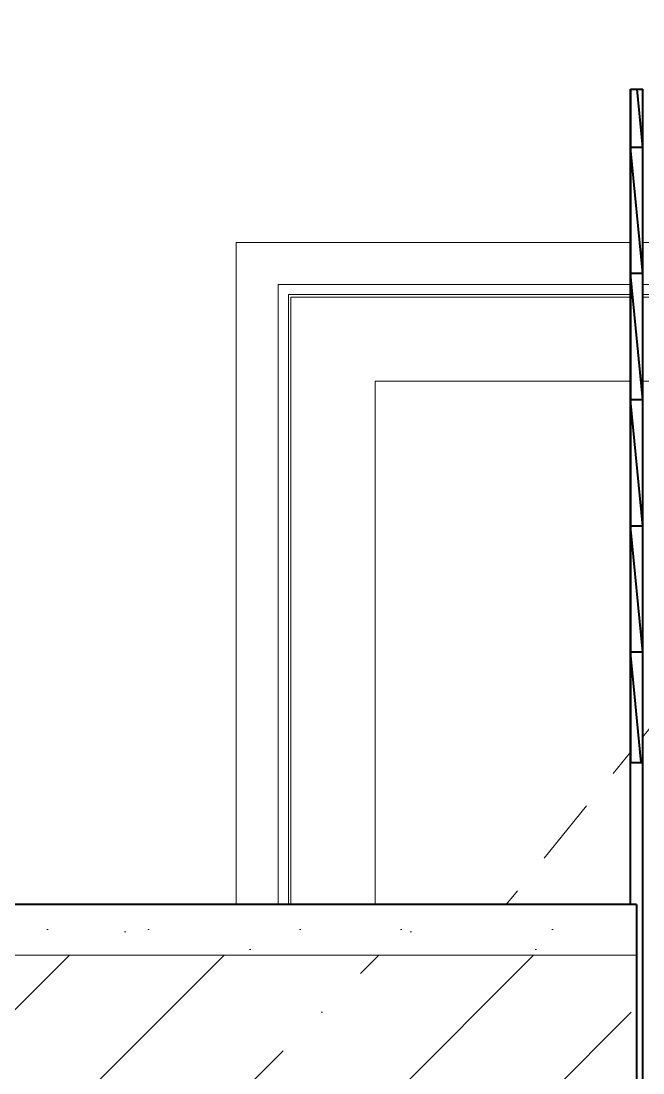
# Model space of a CAD drawing. Header units: feet. Extents: x -10410 to 374725, y -46422 to 88923.
# Drawn here: x 157169 to 157908, y -1550 to -300 of the extents above; entities that cross this region are included whole.
import ezdxf

# ---------------------------------------------------------------- set-up
doc = ezdxf.new("R2010")
doc.units = ezdxf.units.FT
doc.header["$MEASUREMENT"] = 0
doc.set_wipeout_variables(frame=1)
doc.linetypes.add('Wipeout_Contour', pattern=[1000, 0, -1000])
for name, color, linetype in [('Конструктив - Лестницы', 7, 'Continuous'), ('Конструктив - Стены Несущие', 7, 'Continuous'), ('Местность - Рельеф', 7, 'Continuous')]:
    doc.layers.add(name, color=color, linetype=linetype)
for name, color, linetype, lineweight in [('Конструктив - Лестницы_Ном._пера__1', 7, 'Continuous', 20), ('Конструктив - Лестницы_Ном._пера__21', 7, 'Continuous', 40), ('Конструктив - Стены Несущие_Ном._пера__1', 7, 'Continuous', 20), ('Конструктив - Стены Несущие_Ном._пера__120', 7, 'Continuous', 5), ('Конструктив - Стены Несущие_Ном._пера__74', 255, 'Continuous', 0)]:
    doc.layers.add(name, color=color, linetype=linetype, lineweight=lineweight)

msp = doc.modelspace()

# ---------------------------------------------------------------- wipeouts: each hides what was drawn before it
at = {"color": 254, "linetype": 'Wipeout_Contour', "lineweight": 0, "ltscale": 629935.801348}
msp.add_wipeout([(157486.44883, -625), (157474.44881, -613.00001), (157474.44881, -1349.99999), (157486.44883, -1349.99999)], dxfattribs=at).dxf.layer = 'Конструктив - Стены Несущие'

# ---------------------------------------------------------------- next in the draw order: wipeouts: each hides what was drawn before it
at = {"color": 254, "linetype": 'Wipeout_Contour', "lineweight": 0, "ltscale": 630751.370623}
msp.add_wipeout([(157474.44881, -613), (157486.44882, -625), (157892.82072, -625), (157892.82072, -613)], dxfattribs=at).dxf.layer = 'Конструктив - Стены Несущие'
at = {"color": 254, "linetype": 'Wipeout_Contour', "lineweight": 0, "ltscale": 629965.968265}
msp.add_wipeout([(157486.44883, -1349.99998), (157489.44882, -1350), (157489.44882, -639.99999), (157486.44883, -639.99999)], dxfattribs=at).dxf.layer = 'Конструктив - Стены Несущие'

# ---------------------------------------------------------------- next in the draw order: wipeouts: each hides what was drawn before it
at = {"color": 254, "linetype": 'Wipeout_Contour', "lineweight": 0, "ltscale": 629811.570484}
msp.add_wipeout([(157424.44882, -1350), (157474.44883, -1350), (157474.44883, -613.00001), (157424.44882, -563.00001)], dxfattribs=at).dxf.layer = 'Конструктив - Стены Несущие'
at = {"color": 254, "linetype": 'Wipeout_Contour', "lineweight": 0, "ltscale": 945745.998536}
msp.add_wipeout([(157486.44882, -625.00001), (157486.44884, -639.99998), (157489.44881, -639.99998), (157489.44881, -628.00001), (157892.82071, -628.00001), (157892.82071, -625.00001)], dxfattribs=at).dxf.layer = 'Конструктив - Стены Несущие'
at = {"color": 254, "linetype": 'Wipeout_Contour', "lineweight": 0, "ltscale": 630172.727739}
msp.add_wipeout([(157489.44882, -1350), (157589.44881, -1350), (157589.44881, -728), (157489.44882, -728)], dxfattribs=at).dxf.layer = 'Конструктив - Стены Несущие'

# ---------------------------------------------------------------- next in the draw order: wipeouts: each hides what was drawn before it
at = {"color": 254, "linetype": 'Wipeout_Contour', "lineweight": 0, "ltscale": 788582.287925}
msp.add_wipeout([(157892.82071, -563), (157424.44881, -563), (157474.44881, -613), (157892.82071, -613), (157892.82071, -600.1)], dxfattribs=at).dxf.layer = 'Конструктив - Стены Несущие'
at = {"color": 254, "linetype": 'Wipeout_Contour', "lineweight": 0, "ltscale": 788361.785666}
msp.add_wipeout([(157489.44881, -627.99998), (157489.44881, -728.00002), (157589.44881, -728.00002), (157892.82071, -728.00002), (157892.82071, -627.99998)], dxfattribs=at).dxf.layer = 'Конструктив - Стены Несущие'

# ---------------------------------------------------------------- next in the draw order: wipeouts: each hides what was drawn before it
at = {"color": 254, "linetype": 'Wipeout_Contour', "lineweight": 0, "ltscale": 630979.452422}
msp.add_wipeout([(157589.44879, -727.99998), (157589.44879, -1349.99999), (157892.82073, -1349.99999), (157892.82073, -727.99998)], dxfattribs=at).dxf.layer = 'Конструктив - Стены Несущие'

# ---------------------------------------------------------------- next in the draw order: wipeouts: each hides what was drawn before it
at = {"color": 254, "linetype": 'Wipeout_Contour', "lineweight": 0, "ltscale": 2673531.270622214}
msp.add_wipeout([(156548.16301, -299.99999), (156548.16301, -2700.00002), (156600.32072, -2700.00002), (156600.32072, -2450.00001), (156592.82072, -2450.00001), (156592.82072, -380.98997), (156607.82072, -380.98997), (156607.82072, -1350), (157424.44883, -1350), (157424.44883, -562.99999), (157892.8207, -562.99999), (157892.8207, -380.98997), (157907.8207, -380.98997), (157907.8207, -562.99999), (158092.8207, -562.99999), (158092.8207, -499.99999), (158092.8207, -300.00006)], dxfattribs=at).dxf.layer = 'Конструктив - Стены Несущие'

# ---------------------------------------------------------------- next in the draw order: linework, layer by layer
at = {"layer": 'Конструктив - Стены Несущие_Ном._пера__120', "linetype": 'Continuous'}
msp.add_line((157489.44881, -728), (157489.44881, -628), dxfattribs=at)

# ---------------------------------------------------------------- next in the draw order: wipeouts: each hides what was drawn before it
at = {"color": 254, "linetype": 'Wipeout_Contour', "lineweight": 0, "ltscale": 473742.876424}
msp.add_wipeout([(157907.82071, -1400), (157907.72071, -1400), (157907.82071, -1550)], dxfattribs=at).dxf.layer = 'Конструктив - Лестницы'

# ---------------------------------------------------------------- next in the draw order: wipeouts: each hides what was drawn before it
at = {"color": 254, "linetype": 'Wipeout_Contour', "lineweight": 0, "ltscale": 473738.958618}
msp.add_wipeout([(157907.82071, -1250), (157907.72071, -1250), (157907.82071, -1400)], dxfattribs=at).dxf.layer = 'Конструктив - Лестницы'

# ---------------------------------------------------------------- next in the draw order: wipeouts: each hides what was drawn before it
at = {"color": 254, "linetype": 'Wipeout_Contour', "lineweight": 0, "ltscale": 473736.69054}
msp.add_wipeout([(157907.77464, -1180.88998), (157907.82071, -1250), (157907.82071, -1180.88998)], dxfattribs=at).dxf.layer = 'Конструктив - Лестницы'
at = {"color": 254, "linetype": 'Wipeout_Contour', "lineweight": 0, "ltscale": 473745.186798}
msp.add_wipeout([(157907.82071, -1550), (157907.72071, -1400), (157907.72071, -1550)], dxfattribs=at).dxf.layer = 'Конструктив - Лестницы'

# ---------------------------------------------------------------- next in the draw order: wipeouts: each hides what was drawn before it
at = {"color": 254, "linetype": 'Wipeout_Contour', "lineweight": 0, "ltscale": 473741.125579}
msp.add_wipeout([(157907.82071, -1400), (157907.72071, -1250), (157907.72071, -1400)], dxfattribs=at).dxf.layer = 'Конструктив - Лестницы'

# ---------------------------------------------------------------- next in the draw order: wipeouts: each hides what was drawn before it
at = {"color": 254, "linetype": 'Wipeout_Contour', "lineweight": 0, "ltscale": 631650.223352}
msp.add_wipeout([(157907.82071, -1250), (157907.77464, -1180.88998), (157907.72071, -1180.88998), (157907.72071, -1250)], dxfattribs=at).dxf.layer = 'Конструктив - Лестницы'
at = {"color": 254, "linetype": 'Wipeout_Contour', "lineweight": 0, "ltscale": 789550.09888}
msp.add_wipeout([(157900.32071, -1475), (157907.72071, -1550), (157907.72071, -1400.00001), (157900.32071, -1400.00001), (157900.32071, -1410)], dxfattribs=at).dxf.layer = 'Конструктив - Лестницы'

# ---------------------------------------------------------------- next in the draw order: wipeouts: each hides what was drawn before it
at = {"color": 254, "linetype": 'Wipeout_Contour', "lineweight": 0, "ltscale": 473723.959089}
msp.add_wipeout([(157907.72071, -1250), (157892.92071, -1250), (157907.72071, -1400)], dxfattribs=at).dxf.layer = 'Конструктив - Лестницы'
at = {"color": 254, "linetype": 'Wipeout_Contour', "lineweight": 0, "ltscale": 473730.970437}
msp.add_wipeout([(157900.32071, -1475), (157900.32071, -1550), (157907.72071, -1550)], dxfattribs=at).dxf.layer = 'Конструктив - Лестницы'

# ---------------------------------------------------------------- next in the draw order: hatches: boundary and pattern name
at = {"layer": 'Конструктив - Стены Несущие_Ном._пера__120', "linetype": 'Continuous'}
h = msp.add_hatch(dxfattribs=at)
h.set_pattern_fill('ЖЕЛЕЗОБЕТОН', color=256, style=0, pattern_type=2)
h.set_pattern_definition([(45, (157250.32, -1569.75), (-183.85, 183.85), []), (45, (157158.4, -1477.83), (-183.85, 183.85), [195, -65, 0, -65])])
h.paths.add_polyline_path([(156600.32071, -1729.49998), (157069.27421, -1729.49998), (157900.32071, -1729.49998), (157900.32071, -1410), (156600.32071, -1410)])

# ---------------------------------------------------------------- next in the draw order: linework, layer by layer
at = {"layer": 'Конструктив - Стены Несущие_Ном._пера__1', "linetype": 'Continuous', "flags": 128}
msp.add_lwpolyline([(156600.32071, -1729.49998), (157069.27421, -1729.49998), (157900.32071, -1729.49998), (157900.32071, -1410), (156600.32071, -1410)], close=True, dxfattribs=at)

# ---------------------------------------------------------------- next in the draw order: wipeouts: each hides what was drawn before it
at = {"color": 254, "linetype": 'Wipeout_Contour', "lineweight": 0, "ltscale": 473729.617956}
msp.add_wipeout([(157900.90186, -1180.88998), (157907.72071, -1250), (157907.72071, -1180.88998)], dxfattribs=at).dxf.layer = 'Конструктив - Лестницы'

# ---------------------------------------------------------------- next in the draw order: wipeouts: each hides what was drawn before it
at = {"color": 254, "linetype": 'Wipeout_Contour', "lineweight": 0, "ltscale": 789523.612947}
msp.add_wipeout([(157892.9207, -1350), (157900.32071, -1350), (157900.32071, -1399.99999), (157907.72071, -1399.99999), (157892.9207, -1250)], dxfattribs=at).dxf.layer = 'Конструктив - Лестницы'

# ---------------------------------------------------------------- next in the draw order: wipeouts: each hides what was drawn before it
at = {"color": 254, "linetype": 'Wipeout_Contour', "lineweight": 0, "ltscale": 631613.651644}
msp.add_wipeout([(157907.72071, -1250), (157900.90186, -1180.88998), (157892.92071, -1180.88998), (157892.92071, -1250)], dxfattribs=at).dxf.layer = 'Конструктив - Лестницы'

# ---------------------------------------------------------------- next in the draw order: wipeouts: each hides what was drawn before it
at = {"color": 254, "linetype": 'Wipeout_Contour', "lineweight": 0, "ltscale": 631646.112289}
msp.add_wipeout([(157907.82071, -1050.1), (157907.72071, -1050.1), (157907.80791, -1180.88998), (157907.82071, -1180.88998)], dxfattribs=at).dxf.layer = 'Конструктив - Лестницы'
at = {"color": 254, "linetype": 'Wipeout_Contour', "lineweight": 0, "ltscale": 631592.321156}
msp.add_wipeout([(157892.82072, -1249.99999), (157892.88737, -1350), (157892.92071, -1350), (157892.92071, -1249.99999)], dxfattribs=at).dxf.layer = 'Конструктив - Лестницы'

# ---------------------------------------------------------------- next in the draw order: wipeouts: each hides what was drawn before it
at = {"color": 254, "linetype": 'Wipeout_Contour', "lineweight": 0, "ltscale": 473731.481082}
msp.add_wipeout([(157907.82071, -1050.1), (157907.72071, -900.1), (157907.82071, -900.1)], dxfattribs=at).dxf.layer = 'Конструктив - Лестницы'
at = {"color": 254, "linetype": 'Wipeout_Contour', "lineweight": 0, "ltscale": 473691.991839}
msp.add_wipeout([(157892.87464, -1180.88998), (157892.92071, -1250), (157892.92071, -1180.88998)], dxfattribs=at).dxf.layer = 'Конструктив - Лестницы'

# ---------------------------------------------------------------- next in the draw order: wipeouts: each hides what was drawn before it
at = {"color": 254, "linetype": 'Wipeout_Contour', "lineweight": 0, "ltscale": 473728.987765}
msp.add_wipeout([(157907.82071, -900.1), (157907.72071, -750.1), (157907.82071, -750.1)], dxfattribs=at).dxf.layer = 'Конструктив - Лестницы'
at = {"color": 254, "linetype": 'Wipeout_Contour', "lineweight": 0, "ltscale": 631648.150627}
msp.add_wipeout([(157907.72071, -1050.1), (157907.72071, -1180.88998), (157907.77464, -1180.88998), (157907.80791, -1180.88998)], dxfattribs=at).dxf.layer = 'Конструктив - Лестницы'
at = {"color": 254, "linetype": 'Wipeout_Contour', "lineweight": 0, "ltscale": 473695.523074}
msp.add_wipeout([(157892.88737, -1350), (157892.82072, -1249.99999), (157892.82072, -1350)], dxfattribs=at).dxf.layer = 'Конструктив - Лестницы'

# ---------------------------------------------------------------- next in the draw order: hatches: boundary and pattern name
at = {"layer": 'Конструктив - Лестницы_Ном._пера__1', "linetype": 'Continuous'}
h = msp.add_hatch(dxfattribs=at)
h.set_pattern_fill('БЕТОН_02', color=256, style=0, pattern_type=2)
h.set_pattern_definition([(0, (0, 0), (0, 623.5383), [60, -300]), (0, (180, 311.8), (0, 623.5383), [60, -300]), (60, (0, 0), (-540, 311.7692), [60, -300]), (60, (360, 0), (-540, 311.7692), [60, -300]), (120, (60, 0), (540, 311.7692), [60, -300]), (120, (420, 0), (540, 311.7692), [60, -300]), (0, (0, 60), (0, 120.000005), [0, -120, 0, -180.00001]), (45, (60, 60), (-84.85282, 84.85282), [0, -90, 0, -150.00001])])
h.paths.add_polyline_path([(157900.32071, -1410), (157900.32071, -1350), (156600.32071, -1350), (156600.32071, -1410)])

# ---------------------------------------------------------------- next in the draw order: wipeouts: each hides what was drawn before it
at = {"color": 254, "linetype": 'Wipeout_Contour', "lineweight": 0, "ltscale": 473726.921897}
msp.add_wipeout([(157907.82071, -750.1), (157907.72071, -600.1), (157907.82071, -600.1)], dxfattribs=at).dxf.layer = 'Конструктив - Лестницы'
at = {"color": 254, "linetype": 'Wipeout_Contour', "lineweight": 0, "ltscale": 473733.313496}
msp.add_wipeout([(157907.82071, -1050.1), (157907.72071, -900.1), (157907.72071, -1050.1)], dxfattribs=at).dxf.layer = 'Конструктив - Лестницы'
at = {"color": 254, "linetype": 'Wipeout_Contour', "lineweight": 0, "ltscale": 631590.62512}
msp.add_wipeout([(157892.92071, -1250), (157892.87464, -1180.88998), (157892.82071, -1180.88998), (157892.82071, -1250)], dxfattribs=at).dxf.layer = 'Конструктив - Лестницы'

# ---------------------------------------------------------------- next in the draw order: wipeouts: each hides what was drawn before it
at = {"color": 254, "linetype": 'Wipeout_Contour', "lineweight": 0, "ltscale": 473725.283483}
msp.add_wipeout([(157907.82071, -600.1), (157907.72071, -450.1), (157907.82071, -450.1)], dxfattribs=at).dxf.layer = 'Конструктив - Лестницы'
at = {"color": 254, "linetype": 'Wipeout_Contour', "lineweight": 0, "ltscale": 473730.676752}
msp.add_wipeout([(157907.82071, -900.1), (157907.72071, -750.1), (157907.72071, -900.1)], dxfattribs=at).dxf.layer = 'Конструктив - Лестницы'
at = {"color": 254, "linetype": 'Wipeout_Contour', "lineweight": 0, "ltscale": 631629.130103}
msp.add_wipeout([(157907.72071, -1050.1), (157892.92071, -1050.1), (157905.82532, -1180.88998), (157907.72071, -1180.88998)], dxfattribs=at).dxf.layer = 'Конструктив - Лестницы'

# ---------------------------------------------------------------- next in the draw order: wipeouts: each hides what was drawn before it
at = {"color": 254, "linetype": 'Wipeout_Contour', "lineweight": 0, "ltscale": 473724.47535}
msp.add_wipeout([(157907.82071, -450.1), (157907.77464, -380.98998), (157907.82071, -380.98998)], dxfattribs=at).dxf.layer = 'Конструктив - Лестницы'
at = {"color": 254, "linetype": 'Wipeout_Contour', "lineweight": 0, "ltscale": 473728.467454}
msp.add_wipeout([(157907.82071, -750.1), (157907.72071, -600.1), (157907.72071, -750.1)], dxfattribs=at).dxf.layer = 'Конструктив - Лестницы'
at = {"color": 254, "linetype": 'Wipeout_Contour', "lineweight": 0, "ltscale": 473716.481326}
msp.add_wipeout([(157907.72071, -1050.1), (157892.92071, -900.1), (157907.72071, -900.1)], dxfattribs=at).dxf.layer = 'Конструктив - Лестницы'

# ---------------------------------------------------------------- next in the draw order: wipeouts: each hides what was drawn before it
at = {"color": 254, "linetype": 'Wipeout_Contour', "lineweight": 0, "ltscale": 473726.685607}
msp.add_wipeout([(157907.82071, -600.1), (157907.72071, -450.1), (157907.72071, -600.1)], dxfattribs=at).dxf.layer = 'Конструктив - Лестницы'
at = {"color": 254, "linetype": 'Wipeout_Contour', "lineweight": 0, "ltscale": 473713.987934}
msp.add_wipeout([(157907.72071, -900.1), (157892.92071, -750.1), (157907.72071, -750.1)], dxfattribs=at).dxf.layer = 'Конструктив - Лестницы'
at = {"color": 254, "linetype": 'Wipeout_Contour', "lineweight": 0, "ltscale": 631609.696254}
msp.add_wipeout([(157892.92071, -1050.1), (157892.92071, -1180.88998), (157900.90186, -1180.88998), (157905.82532, -1180.88998)], dxfattribs=at).dxf.layer = 'Конструктив - Лестницы'

# ---------------------------------------------------------------- next in the draw order: wipeouts: each hides what was drawn before it
at = {"color": 254, "linetype": 'Wipeout_Contour', "lineweight": 0, "ltscale": 631633.699701}
msp.add_wipeout([(157907.82071, -450.1), (157907.77464, -380.98998), (157907.72071, -380.98998), (157907.72071, -450.1)], dxfattribs=at).dxf.layer = 'Конструктив - Лестницы'
at = {"color": 254, "linetype": 'Wipeout_Contour', "lineweight": 0, "ltscale": 473711.922005}
msp.add_wipeout([(157907.72071, -750.1), (157892.92071, -600.1), (157907.72071, -600.1)], dxfattribs=at).dxf.layer = 'Конструктив - Лестницы'
at = {"color": 254, "linetype": 'Wipeout_Contour', "lineweight": 0, "ltscale": 473703.614066}
msp.add_wipeout([(157907.72071, -1050.1), (157892.92071, -900.1), (157892.92071, -1050.1)], dxfattribs=at).dxf.layer = 'Конструктив - Лестницы'

# ---------------------------------------------------------------- next in the draw order: wipeouts: each hides what was drawn before it
at = {"color": 254, "linetype": 'Wipeout_Contour', "lineweight": 0, "ltscale": 473710.283544}
msp.add_wipeout([(157907.72071, -600.1), (157892.92071, -450.1), (157907.72071, -450.1)], dxfattribs=at).dxf.layer = 'Конструктив - Лестницы'
at = {"color": 254, "linetype": 'Wipeout_Contour', "lineweight": 0, "ltscale": 473700.977162}
msp.add_wipeout([(157907.72071, -900.1), (157892.92071, -750.1), (157892.92071, -900.1)], dxfattribs=at).dxf.layer = 'Конструктив - Лестницы'
at = {"color": 254, "linetype": 'Wipeout_Contour', "lineweight": 0, "ltscale": 631586.513782}
msp.add_wipeout([(157892.92071, -1050.1), (157892.82071, -1050.1), (157892.90791, -1180.88998), (157892.92071, -1180.88998)], dxfattribs=at).dxf.layer = 'Конструктив - Лестницы'

# ---------------------------------------------------------------- next in the draw order: linework, layer by layer
at = {"layer": 'Конструктив - Лестницы_Ном._пера__21', "linetype": 'Continuous'}
msp.add_line((157907.82071, -900.1), (157907.72071, -900.1), dxfattribs=at)

# ---------------------------------------------------------------- next in the draw order: wipeouts: each hides what was drawn before it
at = {"color": 254, "linetype": 'Wipeout_Contour', "lineweight": 0, "ltscale": 473717.402588}
msp.add_wipeout([(157907.72071, -450.1), (157900.90186, -380.98998), (157907.72071, -380.98998)], dxfattribs=at).dxf.layer = 'Конструктив - Лестницы'
at = {"color": 254, "linetype": 'Wipeout_Contour', "lineweight": 0, "ltscale": 473698.767729}
msp.add_wipeout([(157907.72071, -750.1), (157892.92071, -600.1), (157892.92071, -750.1)], dxfattribs=at).dxf.layer = 'Конструктив - Лестницы'
at = {"color": 254, "linetype": 'Wipeout_Contour', "lineweight": 0, "ltscale": 473686.781895}
msp.add_wipeout([(157892.92071, -1050.1), (157892.82071, -900.1), (157892.92071, -900.1)], dxfattribs=at).dxf.layer = 'Конструктив - Лестницы'

# ---------------------------------------------------------------- next in the draw order: linework, layer by layer
at = {"layer": 'Конструктив - Лестницы_Ном._пера__21', "linetype": 'Continuous'}
for p in [(157907.72071, -900.1), (157907.82071, -900.1), (157907.82071, -750.1)]:
    msp.add_line(p, (157907.72071, -750.1), dxfattribs=at)
at = {"layer": 'Конструктив - Стены Несущие_Ном._пера__120', "linetype": 'Continuous'}
for p, q in [((157907.82071, -613), (158100.32071, -613)), ((157907.82071, -625), (158100.32071, -625)), ((157907.82071, -628), (158100.32071, -628)), ((158100.32071, -728), (157907.82071, -728))]:
    msp.add_line(p, q, dxfattribs=at)

# ---------------------------------------------------------------- next in the draw order: wipeouts: each hides what was drawn before it
at = {"color": 254, "linetype": 'Wipeout_Contour', "lineweight": 0, "ltscale": 473696.985775}
msp.add_wipeout([(157907.72071, -600.1), (157892.92071, -450.1), (157892.92071, -600.1)], dxfattribs=at).dxf.layer = 'Конструктив - Лестницы'
at = {"color": 254, "linetype": 'Wipeout_Contour', "lineweight": 0, "ltscale": 473684.288343}
msp.add_wipeout([(157892.92071, -900.1), (157892.82071, -750.1), (157892.92071, -750.1)], dxfattribs=at).dxf.layer = 'Конструктив - Лестницы'
at = {"color": 254, "linetype": 'Wipeout_Contour', "lineweight": 0, "ltscale": 631588.552207}
msp.add_wipeout([(157892.82071, -1050.1), (157892.82071, -1180.88998), (157892.87464, -1180.88998), (157892.90791, -1180.88998)], dxfattribs=at).dxf.layer = 'Конструктив - Лестницы'

# ---------------------------------------------------------------- next in the draw order: linework, layer by layer
at = {"layer": 'Конструктив - Лестницы_Ном._пера__21', "linetype": 'Continuous'}
for p in [(157907.72071, -750.1), (157907.82071, -750.1), (157907.82071, -600.1)]:
    msp.add_line(p, (157907.72071, -600.1), dxfattribs=at)
at = {"layer": 'Конструктив - Стены Несущие_Ном._пера__120', "linetype": 'Continuous'}
msp.add_line((158092.82071, -563), (157907.82071, -563), dxfattribs=at)

# ---------------------------------------------------------------- next in the draw order: wipeouts: each hides what was drawn before it
at = {"color": 254, "linetype": 'Wipeout_Contour', "lineweight": 0, "ltscale": 631597.127043}
msp.add_wipeout([(157907.72071, -450.1), (157900.90186, -380.98998), (157892.92071, -380.98998), (157892.92071, -450.1)], dxfattribs=at).dxf.layer = 'Конструктив - Лестницы'
at = {"color": 254, "linetype": 'Wipeout_Contour', "lineweight": 0, "ltscale": 473682.22228}
msp.add_wipeout([(157892.92071, -750.1), (157892.82071, -600.1), (157892.92071, -600.1)], dxfattribs=at).dxf.layer = 'Конструктив - Лестницы'
at = {"color": 254, "linetype": 'Wipeout_Contour', "lineweight": 0, "ltscale": 473688.614397}
msp.add_wipeout([(157892.92071, -1050.1), (157892.82071, -900.1), (157892.82071, -1050.1)], dxfattribs=at).dxf.layer = 'Конструктив - Лестницы'

# ---------------------------------------------------------------- next in the draw order: linework, layer by layer
at = {"layer": 'Конструктив - Лестницы_Ном._пера__21', "linetype": 'Continuous'}
for p, q in [((157907.72071, -450.1), (157900.90186, -380.98998)), ((157907.72071, -450.1), (157907.72071, -380.98998)), ((157907.82071, -450.1), (157907.77464, -380.98998)), ((157907.82071, -381.08998), (157907.82071, -380.98998)), ((157907.82071, -450.2), (157907.82071, -381.08998)), ((157907.72071, -600.1), (157907.72071, -450.1)), ((157907.82071, -600.1), (157907.72071, -450.1)), ((157907.82071, -450.1), (157907.72071, -450.1))]:
    msp.add_line(p, q, dxfattribs=at)

# ---------------------------------------------------------------- next in the draw order: wipeouts: each hides what was drawn before it
at = {"color": 254, "linetype": 'Wipeout_Contour', "lineweight": 0, "ltscale": 473680.583711}
msp.add_wipeout([(157892.92071, -600.1), (157892.82071, -450.1), (157892.92071, -450.1)], dxfattribs=at).dxf.layer = 'Конструктив - Лестницы'
at = {"color": 254, "linetype": 'Wipeout_Contour', "lineweight": 0, "ltscale": 473685.977405}
msp.add_wipeout([(157892.92071, -900.1), (157892.82071, -750.1), (157892.82071, -900.1)], dxfattribs=at).dxf.layer = 'Конструктив - Лестницы'
at = {"color": 254, "linetype": 'Wipeout_Contour', "lineweight": 0, "ltscale": 3234304.132017866}
msp.add_wipeout([(153816.54679, -1049.99989), (153816.54679, -2049.9999), (155650.12751, -2049.9999), (155650.12751, -3672.67613), (155650.12751, -4114.14605), (166148.16293, -4114.14605), (166782.8501, -4114.14605), (166782.8501, -3672.67613), (166782.8501, -2049.9999), (168515.66635, -2049.9999), (168515.66635, -1049.99989), (166782.8501, -1049.99989), (166445.60584, -1049.99989), (166148.16293, -1049.99989), (166148.16293, -2049.9999), (166148.16293, -3672.67613), (156148.163, -3672.67613), (156148.163, -2049.9999), (156148.163, -1049.99989), (155650.12751, -1049.99989)], dxfattribs=at).dxf.layer = 'Местность - Рельеф'

# ---------------------------------------------------------------- next in the draw order: linework, layer by layer
at = {"layer": 'Конструктив - Лестницы_Ном._пера__21', "linetype": 'Continuous'}
for p, q in [((157892.92071, -1050.1), (157892.82071, -900.1)), ((157892.92071, -900.1), (157892.82071, -900.1)), ((157892.92071, -1050.1), (157892.92071, -900.1)), ((157907.72071, -1050.1), (157892.92071, -900.1)), ((157907.72071, -900.1), (157892.92071, -900.1)), ((157907.72071, -1050.1), (157907.72071, -900.1)), ((157907.82071, -1050.1), (157907.72071, -900.1)), ((157892.90791, -1180.88998), (157892.82071, -1050.1)), ((157892.92071, -1050.1), (157892.82071, -1050.1)), ((157892.92071, -1180.88998), (157892.92071, -1050.1)), ((157905.82532, -1180.88998), (157892.92071, -1050.1)), ((157907.72071, -1050.1), (157892.92071, -1050.1)), ((157907.72071, -1180.88998), (157907.72071, -1050.1)), ((157907.80791, -1180.88998), (157907.72071, -1050.1)), ((157907.82071, -1050.1), (157907.72071, -1050.1)), ((157892.82071, -1180.88998), (157892.82071, -1180.78998)), ((157892.82071, -1250), (157892.82071, -1180.88998)), ((157907.72071, -1180.88998), (157907.77464, -1180.88998)), ((157907.82071, -1180.88998), (157907.82071, -1180.78998)), ((157907.82071, -1250), (157907.82071, -1180.88998)), ((157892.82071, -1350), (157892.82071, -1250)), ((157907.82071, -1400), (157907.82071, -1250)), ((157900.32071, -1350), (156600.32071, -1350)), ((157900.32071, -1350), (157900.32071, -1410)), ((157900.32071, -1410), (157900.32071, -1729.49998)), ((157907.82071, -1550), (157907.82071, -1400)), ((157907.82071, -1700), (157907.82071, -1550))]:
    msp.add_line(p, q, dxfattribs=at)
at = {"layer": 'Конструктив - Лестницы_Ном._пера__21', "linetype": 'Continuous', "flags": 128}
for points in [[(157907.82071, -1180.88998), (157907.82071, -1180.78998), (157907.82071, -381.08998), (157907.82071, -380.98998)], [(157892.82071, -1180.88998), (157892.87464, -1180.88998), (157892.92071, -1180.88998), (157900.90186, -1180.88998), (157907.72071, -1180.88998), (157907.82071, -1180.88998)]]:
    msp.add_lwpolyline(points, dxfattribs=at)
at = {"layer": 'Конструктив - Стены Несущие_Ном._пера__120', "linetype": 'Continuous'}
for p, q in [((157424.44881, -563), (157424.44881, -1350)), ((157474.44881, -1350), (157474.44881, -613)), ((157486.44881, -1350), (157486.44881, -625)), ((157489.44881, -1350), (157489.44881, -728)), ((157589.44881, -728), (157589.44881, -1350))]:
    msp.add_line(p, q, dxfattribs=at)
at = {"layer": 'Конструктив - Стены Несущие_Ном._пера__74', "linetype": 'Continuous'}
for p, q in [((157922.9047, -1131.93803), (157907.82071, -1150.45345)), ((157892.82071, -1168.86577), (157872.3762, -1193.96117)), ((157840.79588, -1232.72563), (157790.26738, -1294.74878)), ((157758.68706, -1333.51324), (157745.25576, -1350))]:
    msp.add_line(p, q, dxfattribs=at)

# ---------------------------------------------------------------- next in the draw order: wipeouts: each hides what was drawn before it
at = {"color": 254, "linetype": 'Wipeout_Contour', "lineweight": 0, "ltscale": 473679.775497}
msp.add_wipeout([(157892.92071, -450.1), (157892.87464, -380.98998), (157892.92071, -380.98998)], dxfattribs=at).dxf.layer = 'Конструктив - Лестницы'
at = {"color": 254, "linetype": 'Wipeout_Contour', "lineweight": 0, "ltscale": 473683.767898}
msp.add_wipeout([(157892.92071, -750.1), (157892.82071, -600.1), (157892.82071, -750.1)], dxfattribs=at).dxf.layer = 'Конструктив - Лестницы'

# ---------------------------------------------------------------- next in the draw order: linework, layer by layer
at = {"layer": 'Конструктив - Лестницы_Ном._пера__21', "linetype": 'Continuous'}
for p, q in [((157892.92071, -900.1), (157892.82071, -750.1)), ((157892.92071, -750.1), (157892.82071, -750.1)), ((157892.92071, -900.1), (157892.92071, -750.1)), ((157907.72071, -900.1), (157892.92071, -750.1)), ((157907.72071, -750.1), (157892.92071, -750.1))]:
    msp.add_line(p, q, dxfattribs=at)
at = {"layer": 'Конструктив - Стены Несущие_Ном._пера__120', "linetype": 'Continuous'}
for p, q in [((157474.44881, -613), (157892.82071, -613)), ((157486.44881, -625), (157892.82071, -625)), ((157489.44881, -628), (157892.82071, -628)), ((157892.82071, -728), (157589.44881, -728))]:
    msp.add_line(p, q, dxfattribs=at)

# ---------------------------------------------------------------- next in the draw order: wipeouts: each hides what was drawn before it
at = {"color": 254, "linetype": 'Wipeout_Contour', "lineweight": 0, "ltscale": 473681.985883}
msp.add_wipeout([(157892.92071, -600.1), (157892.82071, -450.1), (157892.82071, -600.1)], dxfattribs=at).dxf.layer = 'Конструктив - Лестницы'

# ---------------------------------------------------------------- next in the draw order: linework, layer by layer
at = {"layer": 'Конструктив - Лестницы_Ном._пера__21', "linetype": 'Continuous'}
for p, q in [((157892.92071, -750.1), (157892.82071, -600.1)), ((157892.92071, -600.1), (157892.82071, -600.1)), ((157892.92071, -750.1), (157892.92071, -600.1)), ((157907.72071, -750.1), (157892.92071, -600.1)), ((157907.72071, -600.1), (157892.92071, -600.1))]:
    msp.add_line(p, q, dxfattribs=at)
at = {"layer": 'Конструктив - Стены Несущие_Ном._пера__120', "linetype": 'Continuous'}
msp.add_line((157892.82071, -563), (157424.44881, -563), dxfattribs=at)

# ---------------------------------------------------------------- next in the draw order: wipeouts: each hides what was drawn before it
at = {"color": 254, "linetype": 'Wipeout_Contour', "lineweight": 0, "ltscale": 631574.099909}
msp.add_wipeout([(157892.92071, -450.1), (157892.87464, -380.98998), (157892.82071, -380.98998), (157892.82071, -450.1)], dxfattribs=at).dxf.layer = 'Конструктив - Лестницы'

# ---------------------------------------------------------------- next in the draw order: linework, layer by layer
at = {"layer": 'Конструктив - Лестницы_Ном._пера__21', "linetype": 'Continuous'}
for p, q in [((157892.82071, -381.08998), (157892.82071, -380.98998)), ((157892.82071, -450.2), (157892.82071, -381.08998)), ((157892.92071, -450.1), (157892.87464, -380.98998)), ((157892.92071, -380.98998), (157892.87464, -380.98998)), ((157892.92071, -450.1), (157892.92071, -380.98998)), ((157892.92071, -600.1), (157892.82071, -450.1)), ((157892.92071, -450.1), (157892.82071, -450.1)), ((157892.92071, -600.1), (157892.92071, -450.1)), ((157907.72071, -600.1), (157892.92071, -450.1)), ((157907.72071, -450.1), (157892.92071, -450.1))]:
    msp.add_line(p, q, dxfattribs=at)
at = {"layer": 'Конструктив - Лестницы_Ном._пера__21', "linetype": 'Continuous', "flags": 128}
for points in [[(157892.82071, -380.98998), (157892.82071, -381.08998), (157892.82071, -1180.78998), (157892.82071, -1180.88998)], [(157892.82071, -380.98998), (157892.87464, -380.98998), (157900.90186, -380.98998), (157907.72071, -380.98998), (157907.77464, -380.98998), (157907.82071, -380.98998)]]:
    msp.add_lwpolyline(points, dxfattribs=at)

doc.saveas('drawing.dxf')
